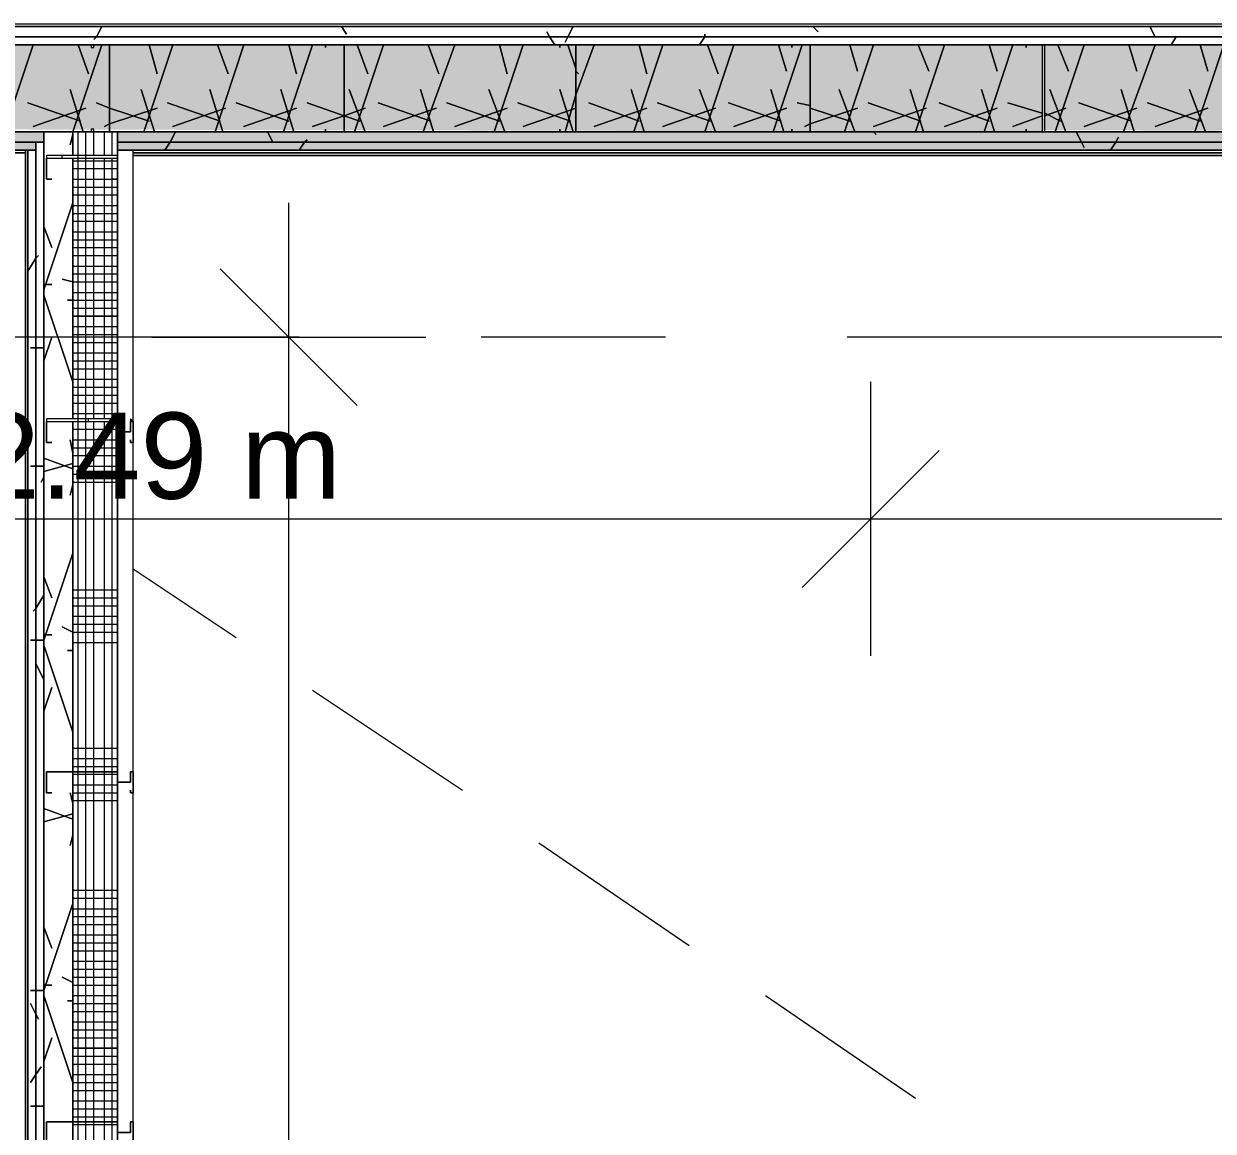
# Model space of a CAD drawing. Header units: metres. Extents: x -2 to 237, y -8 to 52.
# Drawn here: x 12.234 to 14.303, y 31.468 to 33.394 of the extents above; entities that cross this region are included whole.
import ezdxf

# ---------------------------------------------------------------- set-up
doc = ezdxf.new("R2010")
doc.units = ezdxf.units.M
doc.layers.add('HVAC - Ductos', color=5, linetype='Continuous', lineweight=0)
doc.layers.add('PDF4_Text', color=7, linetype='Continuous', lineweight=0)
doc.layers.add('PDF4_Geometry', color=7, linetype='Continuous', lineweight=0, true_color=0xaaaaaa)
doc.layers.add('PDF4_Solid Fills', color=7, linetype='Continuous', lineweight=0, true_color=0xffffff)
doc.styles.add('PDF Helvetica', font='')
doc.styles.get('PDF Helvetica').set_extended_font_data('Helvetica')

msp = doc.modelspace()

# ---------------------------------------------------------------- hatches: boundary and pattern name
at = {"layer": 'PDF4_Solid Fills', "lineweight": 0, "transparency": 33554559}
h = msp.add_hatch(color=256, dxfattribs=at)
h.paths.add_polyline_path([(9.8269, 33.1883), (9.8269, 33.1745), (12.2552, 33.1745), (12.2552, 33.1883)])
h.paths.add_polyline_path([(6.464, 33.1745), (6.464, 33.3715), (6.4457, 33.3715), (6.4457, 33.1745)])
h.paths.add_polyline_path([(6.6472, 33.1883), (6.6472, 33.1745), (9.6849, 33.1745), (9.6849, 33.1883)])
h.paths.add_polyline_path([(16.2778, 33.1883), (12.3972, 33.1883), (12.3972, 33.1745), (16.2778, 33.1745)])
h = msp.add_hatch(color=256, dxfattribs=at)
h.paths.add_polyline_path([(6.4777, 33.2065), (6.4777, 33.3577), (6.4457, 33.3577), (6.4457, 33.2065)])
h.paths.add_polyline_path([(16.0396, 33.2111), (16.2778, 33.2065), (16.2778, 33.3577), (6.4823, 33.3577), (6.4823, 33.3303), (6.5511, 33.3303), (6.4869, 33.3257), (6.4823, 33.2615), (6.4823, 33.2065), (7.6964, 33.2111), (7.701, 33.2111), (8.5074, 33.2065), (8.5074, 33.2111), (8.512, 33.2111), (10.0973, 33.2065), (10.0973, 33.2615), (10.0927, 33.2615), (10.0927, 33.3257), (10.0285, 33.3303), (10.1018, 33.3303), (10.1018, 33.2065), (10.9082, 33.2111), (10.9128, 33.2111), (11.9757, 33.2065), (11.9757, 33.2111), (11.9803, 33.2111), (14.0054, 33.2065), (14.0054, 33.2111), (14.01, 33.2111), (16.0351, 33.2065), (16.0351, 33.2111)])
h = msp.add_hatch(color=256, dxfattribs=at)
h.paths.add_polyline_path([(9.8086, 33.2065), (9.8086, 33.1883), (12.2689, 33.1883), (12.2689, 33.2065)])
h.paths.add_polyline_path([(6.4777, 33.1883), (6.4777, 33.3577), (6.464, 33.3577), (6.464, 33.1883)])
h.paths.add_polyline_path([(6.6335, 33.2065), (6.6335, 33.1883), (9.6849, 33.1883), (9.6849, 33.2065)])
h.paths.add_polyline_path([(16.2916, 33.2065), (12.3972, 33.2065), (12.3972, 33.1883), (16.2916, 33.1883)])
msp.add_hatch(color=256, dxfattribs=at).paths.add_polyline_path([(6.4823, 33.2065), (7.6964, 33.2111), (7.701, 33.2111), (8.5074, 33.2065), (8.5074, 33.2111), (8.512, 33.2111), (10.0973, 33.2065), (10.0973, 33.2615), (10.0927, 33.2615), (10.0927, 33.3257), (10.0285, 33.3303), (10.1018, 33.3303), (10.1018, 33.2065), (11.9757, 33.2111), (11.9803, 33.2111), (16.3099, 33.2065), (16.3099, 33.3577), (6.4823, 33.3577), (6.4823, 33.3303), (6.5511, 33.3303), (6.4869, 33.3257), (6.4823, 33.2615)])

# ---------------------------------------------------------------- linework, layer by layer
at = {"layer": 'HVAC - Ductos', "lineweight": 0}
for points in [[(12.695, 28.8861), (12.695, 33.0828)], [(12.5759, 32.9683), (12.695, 32.8492), (12.8141, 32.7301)], [(12.4568, 32.8492), (12.695, 32.8492), (12.9333, 32.8492)], [(13.7076, 32.2948), (13.7076, 32.533), (13.7076, 32.7713)], [(13.8267, 32.6522), (13.7076, 32.533), (13.5884, 32.414)], [(10.9861, 32.533), (13.7076, 32.533), (16.3008, 32.533)]]:
    msp.add_lwpolyline(points, dxfattribs=at)
at = {"layer": 'PDF4_Geometry', "lineweight": 0}
for points in [[(10.0743, 33.3898), (10.0743, 33.3944), (6.4457, 33.3944), (6.4457, 33.3898), (16.2778, 33.3898), (16.2778, 33.3761), (16.2778, 33.3715)], [(12.0032, 33.3944), (16.4932, 33.3944)], [(16.1633, 30.0544), (16.2778, 30.0544), (16.2778, 27.0947), (16.4932, 27.0947), (16.4932, 33.2845), (18.7565, 33.2845), (18.7565, 33.3898), (16.2778, 33.3898), (6.4457, 33.3898), (6.4457, 33.1745), (6.4457, 27.1771), (6.6656, 27.1771), (6.6656, 30.0727), (9.6574, 30.0727), (9.8406, 30.0727), (9.8406, 30.4072), (9.6574, 30.4072), (9.6574, 30.2606), (9.4787, 30.2606)], [(6.4457, 33.3898), (16.2778, 33.3898), (6.4457, 33.3898)], [(16.4932, 33.3898), (12.0032, 33.3898)], [(6.6335, 33.2065), (16.2778, 33.2065), (16.2778, 33.3577), (6.4457, 33.3577)], [(16.31, 23.2324), (16.31, 23.2186), (6.464, 23.2186), (6.464, 23.2324), (6.464, 23.3836), (6.464, 23.4019), (6.464, 23.4157), (6.464, 24.8588), (6.464, 27.1405), (6.464, 27.1771), (6.464, 33.1745), (6.464, 33.1883), (6.464, 33.2065), (6.464, 33.3577), (6.464, 33.3715), (16.2778, 33.3715), (16.2916, 33.3715), (16.2916, 33.3577)], [(12.3972, 30.1369), (12.3972, 33.2065), (12.3193, 33.2065), (12.3972, 33.2065), (16.2778, 33.2065), (16.2916, 33.2065), (16.31, 33.2065), (16.31, 33.2845), (16.31, 33.3577), (16.2916, 33.3577), (16.2778, 33.3577), (6.4777, 33.3577)], [(14.2711, 30.0865), (14.2711, 30.0727), (13.144, 30.0727), (12.4247, 30.0727), (12.2689, 30.0727), (12.2552, 30.0727), (12.2552, 33.1745), (12.2552, 33.1883), (9.8269, 33.1883), (9.8269, 33.1745), (9.8269, 31.5435), (9.8406, 31.5435), (9.8406, 30.4072), (9.8406, 30.0773), (9.8406, 30.0727), (9.8269, 30.0727), (9.6574, 30.0727)], [(14.2711, 30.2148), (14.2711, 30.1369), (14.5644, 30.1369), (15.1737, 30.1369), (15.783, 30.1369), (15.9617, 30.1369), (15.783, 30.1369), (15.1737, 30.1369), (14.5644, 30.1369), (14.2711, 30.1369), (14.2711, 30.0865), (15.9617, 30.0865), (14.2711, 30.0865), (13.144, 30.0865), (12.4247, 30.0865), (12.3193, 30.0865), (12.2689, 30.0865), (12.2689, 33.1745), (12.2689, 33.1883), (12.2689, 33.2065), (12.3193, 33.2065), (12.2689, 33.2065), (9.8086, 33.2065)], [(12.3193, 33.1653), (12.3193, 33.2065), (12.2689, 33.2065), (12.2689, 30.0865), (12.3193, 30.0865), (12.3193, 30.2514), (12.3193, 30.8745), (12.3193, 31.4839), (12.3193, 32.0933), (12.3193, 32.7026)], [(12.3193, 33.2065), (12.3193, 33.1653), (12.3193, 33.1745), (12.3193, 33.2065), (12.3972, 33.2065), (12.3972, 33.1883), (12.3972, 33.1745), (12.4247, 33.1745), (16.2778, 33.1745), (16.2778, 30.2376), (16.2778, 33.1287), (16.2778, 30.2376)], [(16.2916, 30.2148), (16.2916, 33.1883), (16.2778, 33.1883), (12.3972, 33.1883)], [(6.7985, 30.2606), (6.6656, 30.2606), (6.6656, 33.1745), (9.6574, 33.1745), (9.6574, 31.5435), (9.8406, 31.5435), (9.8406, 33.1745), (12.2369, 33.1745), (12.2369, 30.0544), (12.4247, 30.0544), (13.144, 30.0544), (13.144, 30.2376), (12.4247, 30.2376), (12.4247, 30.8379)], [(13.144, 30.0727), (13.144, 30.0544), (12.2415, 30.0544), (13.144, 30.0544), (14.2711, 30.0544), (14.2711, 30.0727), (14.2711, 30.0544), (15.9617, 30.0544), (14.2711, 30.0544), (13.144, 30.0544), (12.4247, 30.0544), (12.2552, 30.0544), (12.2415, 30.0544), (12.2369, 30.0544), (12.2415, 30.0544), (12.2415, 33.1745), (9.8406, 33.1745)], [(9.8406, 33.1745), (12.2415, 33.1745), (9.8406, 33.1745)], [(12.2552, 30.0544), (12.2369, 30.0544), (12.2369, 33.1745), (12.0032, 33.1745)], [(12.0032, 33.1745), (12.2369, 33.1745), (12.0032, 33.1745), (12.2369, 33.1745), (12.2369, 30.0544), (12.2552, 30.0544), (12.4247, 30.0544)], [(12.0032, 33.1699), (12.2369, 33.1699), (12.2369, 30.0544), (12.2323, 30.0498)], [(12.2323, 30.0498), (12.2369, 30.0544), (12.2369, 33.1699), (12.0032, 33.1699)], [(12.2369, 33.1745), (12.2369, 30.0544), (12.2369, 33.1745)], [(12.2369, 33.1745), (12.2369, 30.0544), (12.2369, 33.1745)], [(13.144, 30.0544), (13.144, 30.2376), (14.2711, 30.2376), (14.2711, 30.2148), (13.144, 30.2148), (12.4247, 30.2148), (12.3972, 30.2148), (12.3972, 33.1745), (12.4247, 33.1745), (16.2778, 33.1745), (16.2733, 33.1699), (16.2687, 33.1653), (12.4247, 33.1653), (16.2687, 33.1653), (16.2733, 33.1699), (16.2778, 33.1745), (12.4247, 33.1745), (16.2778, 33.1745), (16.2778, 30.2376), (16.2778, 33.1745), (12.4247, 33.1745), (16.2778, 33.1745), (12.4247, 33.1745)], [(12.4247, 32.7026), (12.4247, 33.1745), (12.3972, 33.1745), (12.3972, 30.2148), (12.4247, 30.2148), (12.4247, 30.8379)], [(12.4247, 32.7026), (12.4247, 33.1745), (16.2778, 33.1745), (16.2778, 30.2376), (16.1633, 30.2376)], [(12.4247, 33.1745), (16.2778, 33.1745), (12.4247, 33.1745)], [(12.3193, 32.7071), (12.3193, 33.1607)], [(12.7133, 32.8492), (11.4442, 32.8492)], [(13.3502, 32.8492), (13.0295, 32.8492)], [(14.9355, 32.8492), (13.6663, 32.8492)], [(12.3193, 30.8745), (12.3193, 31.4839), (12.3193, 32.0933), (12.3193, 32.7026), (12.3193, 32.0933), (12.3193, 31.4839), (12.3193, 30.8745)], [(12.3468, 32.7026), (12.3468, 32.7071)], [(12.4247, 32.0933), (12.4247, 32.6659)], [(12.4247, 32.0933), (12.4247, 32.6659)], [(12.4247, 32.446), (12.6034, 32.3269)], [(12.7363, 32.2353), (12.9974, 32.0611)], [(12.4247, 31.4839), (12.4247, 32.0566)], [(12.4247, 31.4839), (12.4247, 32.0566)], [(13.1302, 31.9695), (13.3914, 31.7908)], [(13.5243, 31.7038), (13.7854, 31.5251)]]:
    msp.add_lwpolyline(points, dxfattribs=at)
for points in [[(12.0032, 33.3898), (12.0032, 33.3944), (16.4932, 33.3944), (16.4932, 33.3898)], [(6.4457, 33.3898), (6.4457, 33.3715), (16.2778, 33.3715), (16.2778, 33.3898)], [(6.4457, 33.3715), (6.4457, 33.3577), (16.2778, 33.3577), (16.2778, 33.3715)], [(12.3514, 33.2065), (12.3835, 33.2065), (12.3835, 33.3577), (12.3514, 33.3577), (12.3514, 33.3532), (12.356, 33.3532), (12.356, 33.3577), (12.3835, 33.3577), (12.3835, 33.2065), (12.356, 33.2065), (12.356, 33.2111), (12.3514, 33.2111)], [(12.7591, 33.2065), (12.7867, 33.2065), (12.7913, 33.2065), (12.7913, 33.3577), (12.7867, 33.3577), (12.7591, 33.3577), (12.7591, 33.3532), (12.7591, 33.3577), (12.7867, 33.3577), (12.7913, 33.3577), (12.7913, 33.2065), (12.7867, 33.2065), (12.7591, 33.2065), (12.7591, 33.2111)], [(13.1669, 33.2065), (13.1944, 33.2065), (13.1944, 33.3577), (13.1669, 33.3577), (13.1669, 33.3532), (13.1669, 33.3577), (13.1944, 33.3577), (13.1944, 33.2065), (13.1669, 33.2065), (13.1669, 33.2111)], [(13.5701, 33.2065), (13.6022, 33.2065), (13.6022, 33.3577), (13.5701, 33.3577), (13.5701, 33.3532), (13.5701, 33.3577), (13.6022, 33.3577), (13.6022, 33.2065), (13.5701, 33.2065), (13.5701, 33.2111)], [(13.9779, 33.2065), (14.0054, 33.2065), (14.01, 33.2065), (14.01, 33.3577), (14.0054, 33.3577), (13.9779, 33.3577), (13.9779, 33.3532), (13.9779, 33.3577), (14.0054, 33.3577), (14.0054, 33.2065), (13.9779, 33.2065), (13.9779, 33.2111)], [(9.8086, 33.2065), (9.8086, 33.1883), (12.2689, 33.1883), (12.2689, 33.2065)], [(9.8269, 33.1883), (9.8269, 33.1745), (12.2552, 33.1745), (12.2552, 33.1883)], [(12.2689, 30.0727), (12.2689, 33.1883), (12.2552, 33.1883), (12.2552, 30.0727)], [(12.3972, 33.2065), (12.3972, 33.1883), (16.2778, 33.1883), (16.2778, 33.2065)], [(12.3972, 33.1883), (12.3972, 33.1745), (16.2778, 33.1745), (16.2778, 33.1883)], [(12.2369, 30.0544), (12.2415, 30.0544), (12.2415, 33.1745), (12.2369, 33.1745)], [(12.2415, 33.1745), (12.2415, 30.0544), (12.2552, 30.0544), (12.2552, 33.1745)], [(16.2687, 33.1653), (16.2733, 33.1699), (16.2778, 33.1745), (16.2733, 33.1699), (16.2687, 33.1653), (16.2687, 30.2376), (16.2687, 33.1653), (12.4247, 33.1653), (16.2687, 33.1653), (16.2687, 30.2376)], [(16.2733, 30.2376), (16.2733, 33.1699), (12.4247, 33.1699), (16.2733, 33.1699)], [(12.3972, 33.1241), (12.3881, 33.1241), (12.3972, 33.1241), (12.3972, 33.1607), (12.3972, 33.1653), (12.2735, 33.1653), (12.2735, 33.1607), (12.2735, 33.1241), (12.2827, 33.1241), (12.2735, 33.1241), (12.2735, 33.1607), (12.3972, 33.1607)], [(12.3193, 32.7071), (12.3193, 33.1607)], [(12.3972, 32.6659), (12.3972, 32.6843), (12.4201, 32.6843), (12.4201, 32.7026), (12.4247, 32.7026), (12.4247, 32.6659), (12.4201, 32.6659), (12.4201, 32.6705), (12.4201, 32.6659), (12.4247, 32.6659), (12.4247, 32.7026), (12.4201, 32.7071), (12.4201, 32.7026), (12.4201, 32.6843), (12.3972, 32.6843), (12.3972, 32.7026), (12.3972, 32.7071), (12.2735, 32.7071), (12.2735, 32.7026), (12.2735, 32.6659), (12.2827, 32.6659), (12.2735, 32.6659), (12.2735, 32.7026), (12.3972, 32.7026)], [(12.3972, 32.0566), (12.3972, 32.0749), (12.4201, 32.0749), (12.4201, 32.0933), (12.4247, 32.0933), (12.4247, 32.0566), (12.4201, 32.0566), (12.4201, 32.0611), (12.4201, 32.0566), (12.4247, 32.0566), (12.4247, 32.0933), (12.4201, 32.0933), (12.4201, 32.0749), (12.3972, 32.0749), (12.3972, 32.0933), (12.2735, 32.0933), (12.2735, 32.0566), (12.2827, 32.0566), (12.2735, 32.0566), (12.2735, 32.0933), (12.3972, 32.0933)], [(12.3972, 31.4426), (12.3972, 31.4655), (12.4201, 31.4655), (12.4201, 31.4839), (12.4247, 31.4839), (12.4247, 31.4472), (12.4201, 31.4472), (12.4201, 31.4518), (12.4201, 31.4472), (12.4201, 31.4426), (12.4247, 31.4472), (12.4247, 31.4839), (12.4201, 31.4839), (12.4201, 31.4655), (12.3972, 31.4655), (12.3972, 31.4839), (12.2735, 31.4839), (12.2735, 31.4472), (12.2735, 31.4426), (12.2827, 31.4426), (12.2827, 31.4472), (12.2735, 31.4472), (12.2735, 31.4839), (12.3972, 31.4839)]]:
    msp.add_lwpolyline(points, close=True, dxfattribs=at)
at = {"layer": 'PDF4_Geometry', "color": 254, "lineweight": 0, "true_color": 0xeaeaea}
for points in [[(12.356, 33.3669), (12.3606, 33.3715), (12.3697, 33.3898), (12.3606, 33.3715)], [(12.7867, 33.3898), (12.7958, 33.3761)], [(13.1486, 33.3715), (13.1578, 33.3577), (13.1486, 33.3715), (13.144, 33.3807)], [(13.1761, 33.3623), (13.1807, 33.3715), (13.1899, 33.3898), (13.1807, 33.3715)], [(13.4097, 33.3577), (13.4189, 33.3715), (13.4189, 33.3761), (13.4189, 33.3715)], [(13.6068, 33.3898), (13.616, 33.3807)], [(14.2024, 33.3715), (14.207, 33.3715), (14.2024, 33.3715), (14.1932, 33.3898)], [(14.2298, 33.3577), (14.239, 33.3715)], [(12.4888, 33.1883), (12.498, 33.2065), (12.4888, 33.1883), (12.4797, 33.1745)], [(12.6584, 33.2065), (12.6675, 33.1883)], [(12.7225, 33.1883), (12.7271, 33.1928), (12.7225, 33.1883), (12.7133, 33.1745)], [(13.7122, 33.2065), (13.7167, 33.202)], [(14.0649, 33.2065), (14.0741, 33.1883), (14.0787, 33.1791), (14.0741, 33.1883)], [(14.1336, 33.1883), (14.1382, 33.1974), (14.1336, 33.1883), (14.1245, 33.1745)], [(12.2415, 32.9638), (12.2552, 32.9866), (12.2597, 32.9912), (12.2552, 32.9866)], [(12.3972, 32.8858), (12.3193, 32.8858)], [(12.2552, 32.8309), (12.2461, 32.8309), (12.2552, 32.8309), (12.2689, 32.8309)], [(12.2552, 32.6247), (12.2461, 32.6247), (12.2552, 32.6247), (12.2689, 32.6247)], [(12.2643, 32.5972), (12.2689, 32.6064)], [(12.2506, 32.3727), (12.2552, 32.3773), (12.2689, 32.4002), (12.2552, 32.3773)], [(12.2552, 32.3223), (12.2461, 32.3223), (12.2552, 32.3223), (12.2689, 32.3223)], [(12.2552, 32.2811), (12.2689, 32.2536)], [(12.2689, 32.0566), (12.2689, 32.0475)], [(12.2552, 31.7129), (12.2461, 31.7129), (12.2552, 31.7129), (12.2689, 31.7129)], [(12.2461, 31.6901), (12.2552, 31.6717), (12.2597, 31.6626), (12.2552, 31.6717)], [(12.3972, 31.6121), (12.3193, 31.6121)], [(12.2461, 31.5526), (12.2552, 31.5663), (12.2643, 31.5801), (12.2552, 31.5663)], [(12.2552, 31.5114), (12.2461, 31.5114), (12.2552, 31.5114), (12.2689, 31.5114)]]:
    msp.add_lwpolyline(points, close=True, dxfattribs=at)
at = {"layer": 'PDF4_Geometry', "color": 254, "lineweight": 0, "true_color": 0xd2d2d2}
for points in [[(12.2506, 33.3577), (12.2002, 33.2065)], [(12.3697, 33.3577), (12.3193, 33.2065)], [(12.3285, 33.3577), (12.3468, 33.3074)], [(12.4934, 33.3577), (12.443, 33.2065)], [(12.4522, 33.3577), (12.466, 33.3074)], [(12.6171, 33.3577), (12.5668, 33.2065)], [(12.5713, 33.3577), (12.5896, 33.3074)], [(12.7363, 33.3577), (12.6858, 33.2065)], [(12.695, 33.3577), (12.7088, 33.3074)], [(12.8599, 33.3577), (12.8095, 33.2065)], [(12.8141, 33.3577), (12.8325, 33.3074)], [(12.9837, 33.3577), (12.9287, 33.2065)], [(12.9378, 33.3577), (12.9561, 33.3074)], [(13.1028, 33.3577), (13.0524, 33.2065)], [(13.0616, 33.3577), (13.0753, 33.3074)], [(13.2265, 33.3577), (13.1944, 33.2707), (13.1761, 33.2065), (13.1944, 33.2707)], [(13.1807, 33.3577), (13.1944, 33.3166)], [(13.3456, 33.3577), (13.2953, 33.2065)], [(13.3044, 33.3577), (13.3181, 33.3074)], [(13.4693, 33.3577), (13.4189, 33.2065)], [(13.4235, 33.3577), (13.4418, 33.3074)], [(13.5884, 33.3577), (13.538, 33.2065)], [(13.5472, 33.3577), (13.561, 33.312)], [(13.7122, 33.3577), (13.6618, 33.2065)], [(13.6709, 33.3577), (13.6846, 33.312)], [(13.8359, 33.3577), (13.7854, 33.2065)], [(13.79, 33.3577), (13.8083, 33.312)], [(13.9549, 33.3577), (13.9045, 33.2065)], [(13.9137, 33.3577), (13.9275, 33.312)], [(14.0787, 33.3577), (14.0283, 33.2065)], [(14.0329, 33.3577), (14.0512, 33.312)], [(14.2024, 33.3577), (14.1474, 33.2065)], [(14.1566, 33.3577), (14.1703, 33.312)], [(14.3215, 33.3577), (14.2711, 33.2065)], [(14.2803, 33.3577), (14.294, 33.312)], [(13.1944, 33.312), (13.199, 33.3074)], [(12.3147, 33.2799), (12.3377, 33.2065)], [(12.4384, 33.2799), (12.4614, 33.2065)], [(12.5576, 33.2799), (12.5804, 33.2065)], [(12.6812, 33.2799), (12.7042, 33.2065)], [(12.8004, 33.2799), (12.8279, 33.2065)], [(12.9241, 33.2799), (12.947, 33.2065)], [(13.0432, 33.2799), (13.0707, 33.2065)], [(13.1669, 33.2799), (13.1899, 33.2065)], [(13.2907, 33.2799), (13.3135, 33.2065)], [(13.4097, 33.2799), (13.4373, 33.2065)], [(13.5335, 33.2799), (13.5564, 33.2065)], [(13.6526, 33.2799), (13.68, 33.2065)], [(13.7763, 33.2799), (13.7992, 33.2065)], [(13.9, 33.2799), (13.9229, 33.2065)], [(14.0191, 33.2799), (14.0466, 33.2065)], [(14.1428, 33.2799), (14.1657, 33.2065)], [(14.2619, 33.2799), (14.2895, 33.2065)], [(12.2415, 33.2569), (12.3331, 33.2249)], [(12.3606, 33.2569), (12.3835, 33.2478), (12.4522, 33.2249), (12.3835, 33.2478)], [(12.4843, 33.2569), (12.5759, 33.2249)], [(12.6034, 33.2569), (12.695, 33.2249)], [(12.7271, 33.2569), (12.7913, 33.2341), (12.8187, 33.2249), (12.7913, 33.2341)], [(12.8508, 33.2569), (12.9424, 33.2249)], [(12.9699, 33.2569), (13.0616, 33.2249)], [(13.0936, 33.2569), (13.1853, 33.2249)], [(13.2173, 33.2569), (13.3044, 33.2249)], [(13.3365, 33.2569), (13.4281, 33.2249)], [(13.4602, 33.2569), (13.5518, 33.2249)], [(13.5793, 33.2569), (13.6022, 33.2523)], [(13.703, 33.2569), (13.7946, 33.2249)], [(13.8267, 33.2569), (13.9137, 33.2249)], [(13.9458, 33.2569), (14.0054, 33.2387)], [(14.0695, 33.2569), (14.1612, 33.2249)], [(14.1886, 33.2569), (14.2803, 33.2249)], [(12.3422, 33.2478), (12.2506, 33.2157)], [(12.466, 33.2478), (12.3835, 33.2203), (12.3743, 33.2157), (12.3835, 33.2203)], [(12.585, 33.2478), (12.4934, 33.2157)], [(12.7088, 33.2478), (12.6171, 33.2157)], [(12.8279, 33.2478), (12.7913, 33.2341), (12.7363, 33.2157), (12.7913, 33.2341)], [(12.9516, 33.2478), (12.8599, 33.2157)], [(13.0753, 33.2478), (12.9837, 33.2157)], [(13.1944, 33.2478), (13.1028, 33.2157)], [(13.3181, 33.2478), (13.2265, 33.2157)], [(13.4373, 33.2478), (13.3456, 33.2157)], [(13.561, 33.2478), (13.4693, 33.2157)], [(13.6846, 33.2478), (13.6022, 33.2203), (13.593, 33.2157), (13.6022, 33.2203)], [(13.6022, 33.2478), (13.6709, 33.2249)], [(13.8038, 33.2478), (13.7122, 33.2157)], [(13.9275, 33.2478), (13.8359, 33.2157)], [(14.0054, 33.2341), (13.9549, 33.2157)], [(14.0466, 33.2478), (14.01, 33.2341)], [(14.01, 33.2387), (14.0374, 33.2249)], [(14.1703, 33.2478), (14.0787, 33.2157)], [(14.294, 33.2478), (14.2024, 33.2157)]]:
    msp.add_lwpolyline(points, close=True, dxfattribs=at)
for points in [[(12.3835, 33.2432), (12.3835, 33.2478)], [(12.301, 33.1607), (12.301, 33.1653)]]:
    msp.add_lwpolyline(points, dxfattribs=at)
at = {"layer": 'PDF4_Geometry', "color": 254, "lineweight": 0, "true_color": 0xdddddd}
for points in [[(12.3193, 33.202), (12.3147, 33.1837)], [(12.3193, 33.0828), (12.2689, 32.9316)], [(12.2689, 33.0417), (12.2827, 33.005)], [(12.2827, 32.9408), (12.2689, 32.9408)], [(12.301, 32.95), (12.3193, 32.9454)], [(12.2689, 32.9225), (12.3193, 32.7713)], [(12.3193, 32.9134), (12.3101, 32.9134)], [(12.2827, 32.8492), (12.2689, 32.8079)], [(12.3147, 32.6705), (12.3193, 32.6476)], [(12.2689, 32.6385), (12.3193, 32.6201)], [(12.3193, 32.6293), (12.2689, 32.6155)], [(12.3193, 32.5927), (12.3147, 32.5743)], [(12.3193, 32.4735), (12.2689, 32.3223)], [(12.2689, 32.4322), (12.2827, 32.3956)], [(12.301, 32.3452), (12.3193, 32.336)], [(12.2827, 32.3315), (12.2689, 32.3315)], [(12.2689, 32.3132), (12.3193, 32.1619)], [(12.3193, 32.304), (12.3101, 32.304)], [(12.2827, 32.2398), (12.2689, 32.1986)], [(12.3147, 32.0566), (12.3193, 32.0383)], [(12.2689, 32.0291), (12.3193, 32.0108)], [(12.3193, 32.0199), (12.2689, 32.0062)], [(12.3193, 31.9832), (12.3147, 31.9649)], [(12.3193, 31.8642), (12.2689, 31.7129)], [(12.2689, 31.8229), (12.2827, 31.7862)], [(12.2827, 31.7221), (12.2689, 31.7221)], [(12.301, 31.7359), (12.3193, 31.7267)], [(12.2689, 31.7038), (12.3193, 31.5526)], [(12.3193, 31.6946), (12.3101, 31.6946)], [(12.2827, 31.6305), (12.2689, 31.5893)]]:
    msp.add_lwpolyline(points, close=True, dxfattribs=at)
at = {"layer": 'PDF4_Geometry', "color": 254, "lineweight": 0, "true_color": 0xeaeaea}
for points in [[(12.3285, 30.1369), (12.3285, 33.2065)], [(12.3422, 30.1369), (12.3422, 33.2065)], [(12.356, 33.1653), (12.356, 33.2065)], [(12.3743, 33.1653), (12.3743, 33.2065)], [(12.3881, 33.1653), (12.3881, 33.2065)], [(12.3193, 33.1561), (12.3972, 33.1561)], [(12.356, 32.7071), (12.356, 33.1607)], [(12.3743, 32.7071), (12.3743, 33.1607)], [(12.3881, 32.7071), (12.3881, 33.1607)], [(12.3193, 33.1425), (12.3972, 33.1425)], [(12.3193, 33.1241), (12.3972, 33.1241)], [(12.3193, 33.1103), (12.3972, 33.1103)], [(12.3193, 33.0966), (12.3972, 33.0966)], [(12.3193, 33.0783), (12.3972, 33.0783)], [(12.3193, 33.0645), (12.3972, 33.0645)], [(12.3193, 33.0508), (12.3972, 33.0508)], [(12.3193, 33.0325), (12.3972, 33.0325)], [(12.3193, 33.0187), (12.3972, 33.0187)], [(12.3193, 33.005), (12.3972, 33.005)], [(12.3193, 32.9912), (12.3972, 32.9912)], [(12.3193, 32.9729), (12.3972, 32.9729)], [(12.3193, 32.9592), (12.3972, 32.9592)], [(12.3193, 32.9454), (12.3972, 32.9454)], [(12.3193, 32.9271), (12.3972, 32.9271)], [(12.3193, 32.9134), (12.3972, 32.9134)], [(12.3193, 32.8996), (12.3972, 32.8996)], [(12.3193, 32.8676), (12.3972, 32.8676)], [(12.3193, 32.8538), (12.3972, 32.8538)], [(12.3193, 32.84), (12.3972, 32.84)], [(12.3193, 32.8217), (12.3972, 32.8217)], [(12.3193, 32.8079), (12.3972, 32.8079)], [(12.3193, 32.7942), (12.3972, 32.7942)], [(12.3193, 32.7759), (12.3972, 32.7759)], [(12.3193, 32.7622), (12.3972, 32.7622)], [(12.3193, 32.7484), (12.3972, 32.7484)], [(12.3193, 32.7347), (12.3972, 32.7347)], [(12.3193, 32.7163), (12.3972, 32.7163)], [(12.3193, 32.7026), (12.3972, 32.7026)], [(12.356, 30.1369), (12.356, 30.2514), (12.356, 30.8745), (12.356, 31.4839), (12.356, 32.0933), (12.356, 32.7026)], [(12.3743, 30.1369), (12.3743, 30.2514), (12.3743, 30.8745), (12.3743, 31.4839), (12.3743, 32.0933), (12.3743, 32.7026)], [(12.3881, 30.1369), (12.3881, 30.2514), (12.3881, 30.8745), (12.3881, 31.4839), (12.3881, 32.0933), (12.3881, 32.7026)], [(12.3193, 32.6889), (12.3972, 32.6889)], [(12.3193, 32.6705), (12.3972, 32.6705)], [(12.3193, 32.6567), (12.3972, 32.6567)], [(12.3193, 32.6431), (12.3972, 32.6431)], [(12.3193, 32.6247), (12.3972, 32.6247)], [(12.3193, 32.6109), (12.3972, 32.6109)], [(12.3193, 32.5972), (12.3972, 32.5972)], [(12.3193, 32.4094), (12.3972, 32.4094)], [(12.3193, 32.3956), (12.3972, 32.3956)], [(12.3193, 32.3818), (12.3972, 32.3818)], [(12.3193, 32.3636), (12.3972, 32.3636)], [(12.3193, 32.3498), (12.3972, 32.3498)], [(12.3193, 32.336), (12.3972, 32.336)], [(12.3193, 32.3178), (12.3972, 32.3178)], [(12.3193, 32.1345), (12.3972, 32.1345)], [(12.3193, 32.1161), (12.3972, 32.1161)], [(12.3193, 32.1024), (12.3972, 32.1024)], [(12.3193, 32.0887), (12.3972, 32.0887)], [(12.3193, 32.0703), (12.3972, 32.0703)], [(12.3193, 32.0566), (12.3972, 32.0566)], [(12.3193, 32.0429), (12.3972, 32.0429)], [(12.3193, 31.887), (12.3972, 31.887)], [(12.3193, 31.8733), (12.3972, 31.8733)], [(12.3193, 31.855), (12.3972, 31.855)], [(12.3193, 31.8412), (12.3972, 31.8412)], [(12.3193, 31.8275), (12.3972, 31.8275)], [(12.3193, 31.8092), (12.3972, 31.8092)], [(12.3193, 31.7954), (12.3972, 31.7954)], [(12.3193, 31.7817), (12.3972, 31.7817)], [(12.3193, 31.7634), (12.3972, 31.7634)], [(12.3193, 31.7496), (12.3972, 31.7496)], [(12.3193, 31.7359), (12.3972, 31.7359)], [(12.3193, 31.7221), (12.3972, 31.7221)], [(12.3193, 31.7038), (12.3972, 31.7038)], [(12.3193, 31.6901), (12.3972, 31.6901)], [(12.3193, 31.6763), (12.3972, 31.6763)], [(12.3193, 31.658), (12.3972, 31.658)], [(12.3193, 31.6442), (12.3972, 31.6442)], [(12.3193, 31.6305), (12.3972, 31.6305)], [(12.3193, 31.5984), (12.3972, 31.5984)], [(12.3193, 31.5847), (12.3972, 31.5847)], [(12.3193, 31.5663), (12.3972, 31.5663)], [(12.3193, 31.5526), (12.3972, 31.5526)], [(12.3193, 31.5389), (12.3972, 31.5389)], [(12.3193, 31.5205), (12.3972, 31.5205)], [(12.3193, 31.5068), (12.3972, 31.5068)], [(12.3193, 31.4931), (12.3972, 31.4931)], [(12.3193, 31.4793), (12.3972, 31.4793)]]:
    msp.add_lwpolyline(points, dxfattribs=at)

# ---------------------------------------------------------------- texts
at = {"layer": 'PDF4_Text', "lineweight": 0, "insert": (12.1458, 32.642), "char_height": 0.15002, "attachment_point": 4, "style": 'PDF Helvetica'}
msp.add_mtext('2.49 m', dxfattribs=at)

doc.saveas('drawing.dxf')
